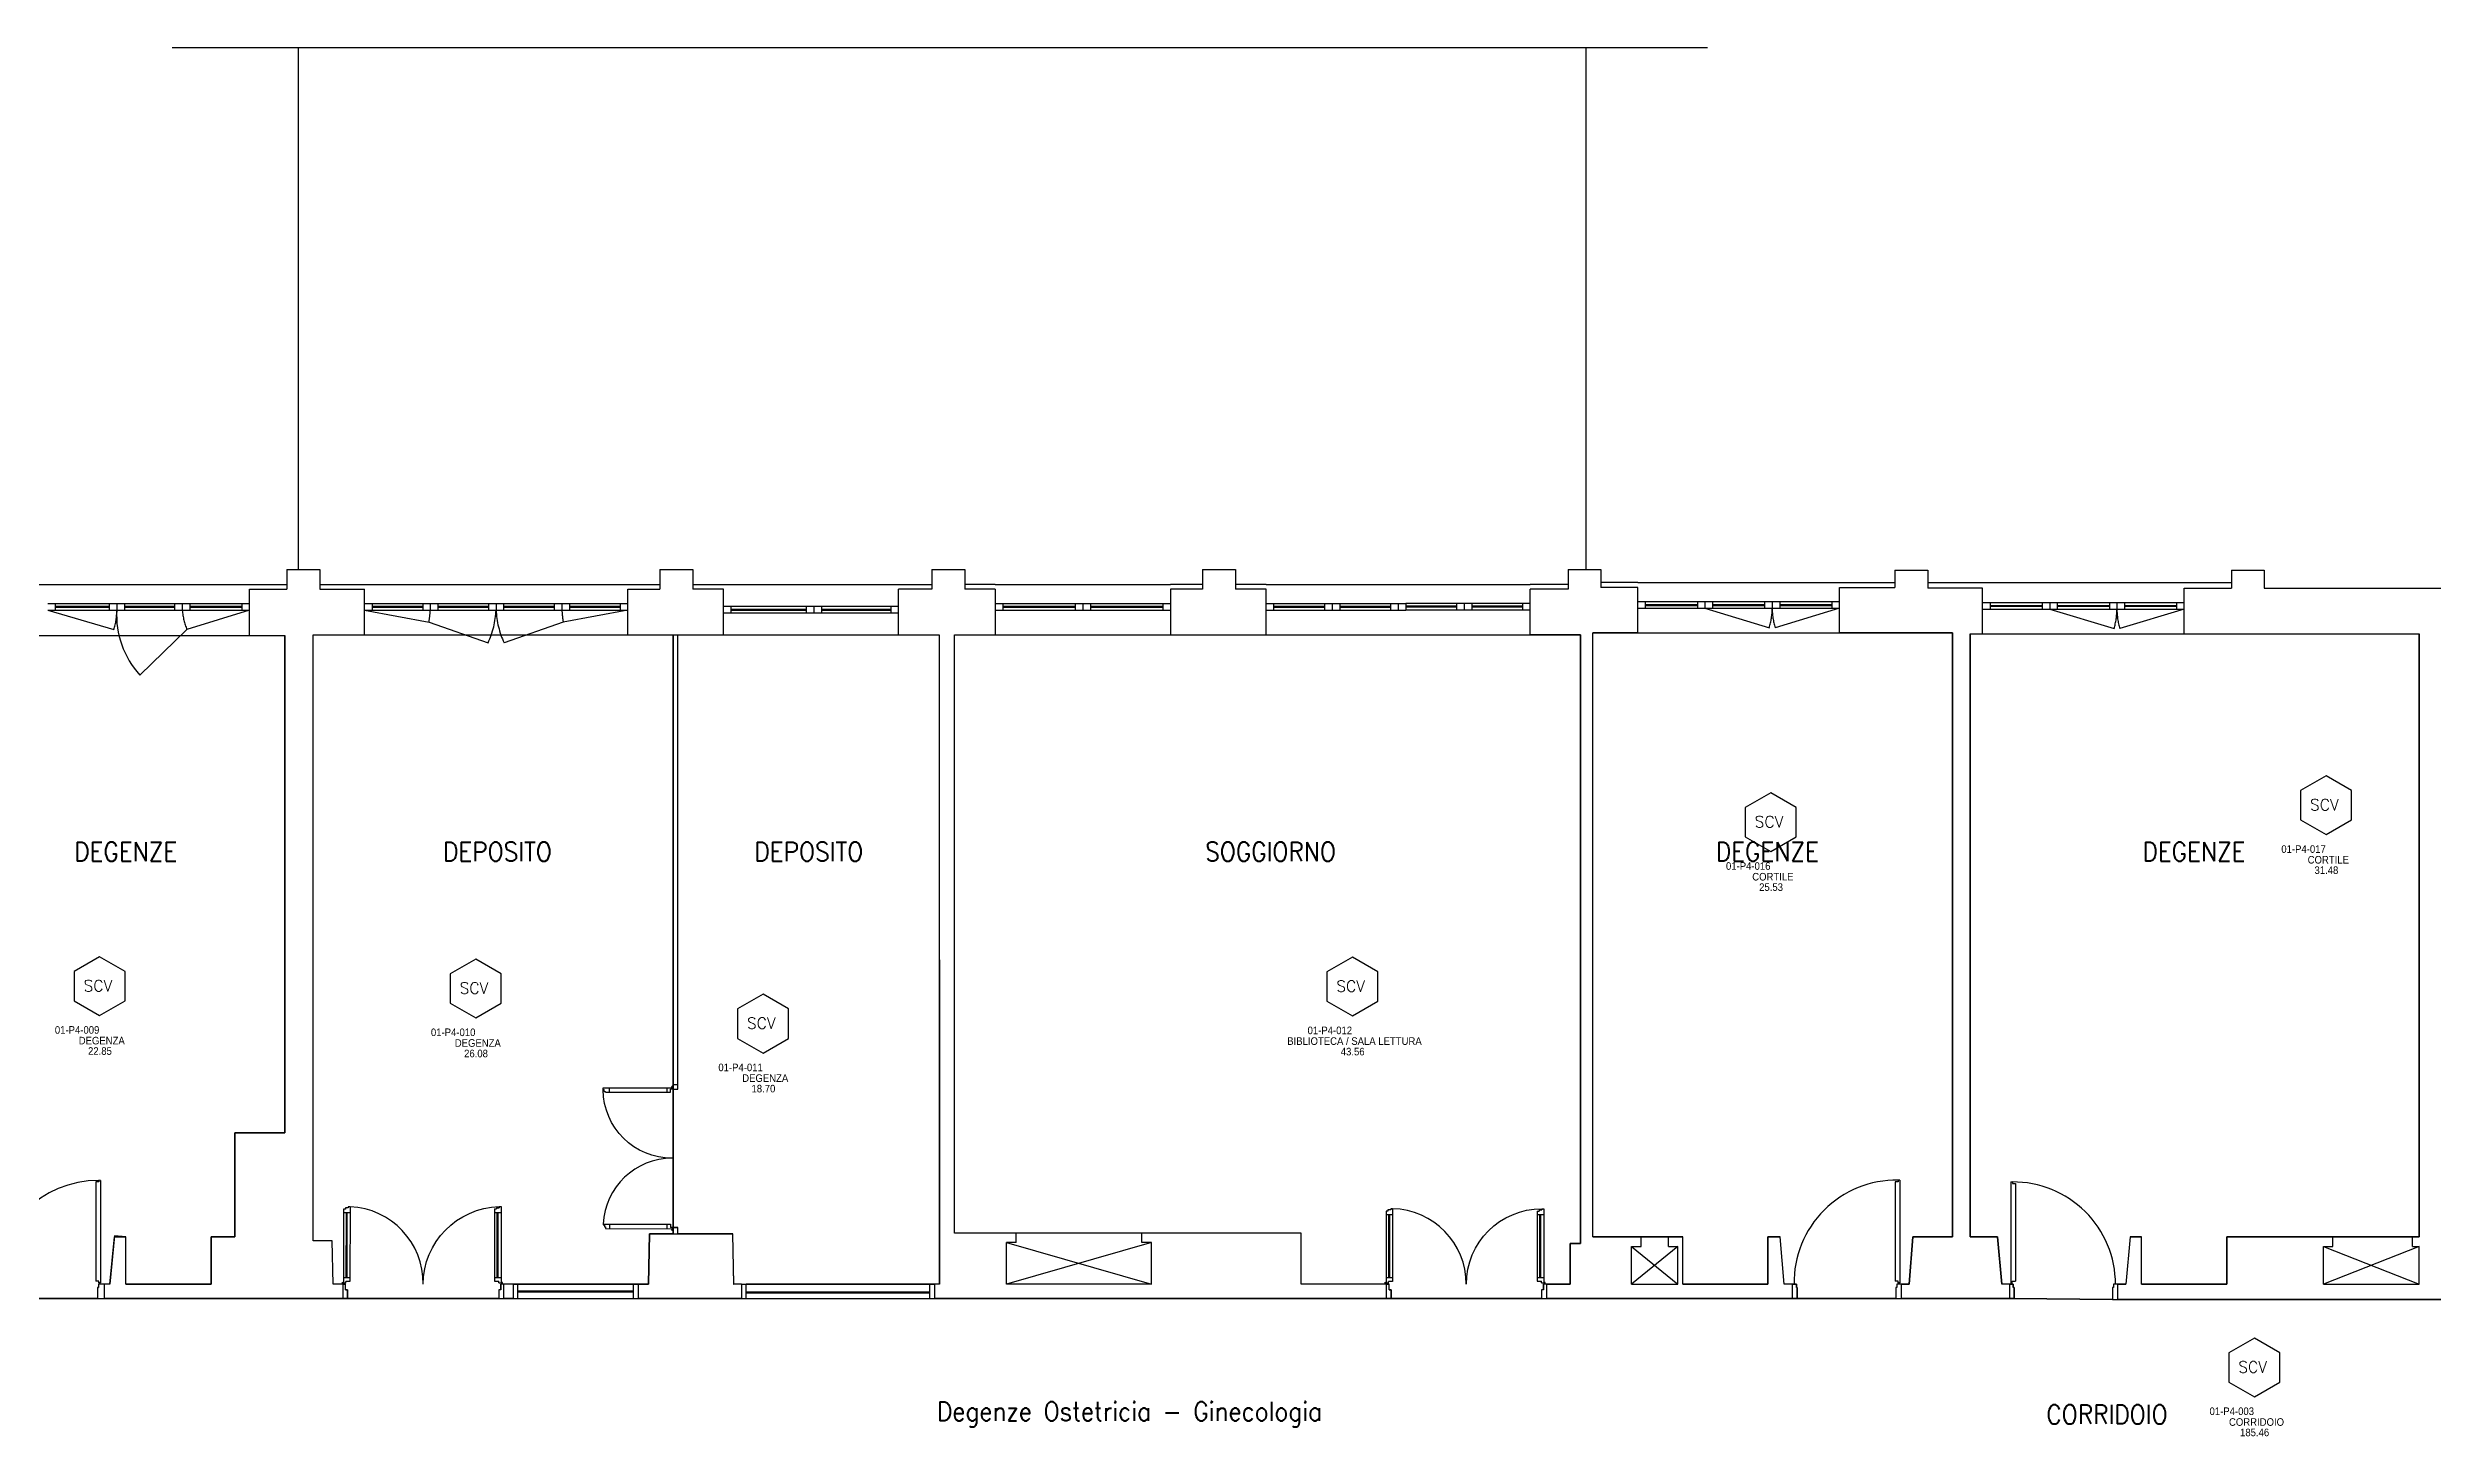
# Model space of a CAD drawing. Header units: inches. Extents: x 16420 to 16611, y 92341 to 92416.
# Drawn here: x 16549.62 to 16574.8, y 92401.08 to 92415.74 of the extents above; entities that cross this region are included whole.
import ezdxf
from ezdxf.enums import TextEntityAlignment as Align

# ---------------------------------------------------------------- set-up
doc = ezdxf.new("R2010")
doc.units = ezdxf.units.IN
doc.header["$LTSCALE"] = 50
doc.header["$MEASUREMENT"] = 0
doc.linetypes.add('NASCOSTA2', pattern=[0.1875, 0.125, -0.0625])
for name, color, linetype in [('A-LOCALI', 7, 'Continuous'), ('AA-CodiceVano', 7, 'Continuous'), ('GMM_DEST.USO', 50, 'Continuous'), ('PIANTA', 7, 'Continuous'), ('RM', 191, 'Continuous')]:
    doc.layers.add(name, color=color, linetype=linetype)
doc.styles.add('ARIAL', font='arial.ttf')
doc.styles.add('ARTECO', font='romans.shx', dxfattribs={"width": 0.9})
doc.styles.get("Standard").update_dxf_attribs({"font": 'txt.shx'})

# ---------------------------------------------------------------- blocks, each defined once
blk = doc.blocks.new('MFM_COD_VANO')
at = {"layer": 'A-LOCALI'}
for p, q in [((0, 0.621), (-0.269, 0.466)), ((0.269, 0.466), (0, 0.621)), ((-0.269, 0.466), (-0.269, 0.155)), ((0.269, 0.155), (0.269, 0.466)), ((-0.269, 0.155), (0, 0)), ((0, 0), (0.269, 0.155))]:
    blk.add_line(p, q, dxfattribs=at)
blk.add_text('SCV', height=0.12, dxfattribs=at).set_placement((-0.17, 0.255))
at = {"layer": 'A-LOCALI', "style": 'ARIAL', "width": 0.9, "flags": 8}
for tag, p in [('MFM_COD_UT', (-0.026, -0.078)), ('MFM_DESTINAZIONE_USO', (0.023, -0.306)), ('MFM_SUPERFICIE', (0.004, -0.416))]:
    blk.add_attdef(tag, text='', height=0.08, dxfattribs=at).set_placement(p, align=Align.CENTER)
at = {"layer": 'A-LOCALI', "flags": 9}
for tag in ['MFM_NAME', 'MFM_COD_COMPLESSO', 'MFM_COD_EDIFICIO', 'MFM_COD_PIANO', 'MFM_COD_MACROAREA', 'MFM_ZONA', 'MFM_REPARTO']:
    blk.add_attdef(tag, (-0.084, 0.188), '', height=0.005, dxfattribs=at)
blk.add_attdef('MFM_ALTEZZA', text='', height=0.005, dxfattribs=at).set_placement((-0.057, 0.188), align=Align.CENTER)
at = {"layer": 'A-LOCALI', "style": 'ARIAL', "width": 0.9}
for tag, p, height, flags in [('MFM_COD_LOCALE', (-0.472, -0.192), 0.08, 8), ('MFM_COD_SCHEDA', (-0.275, -0.483), 0.04, 9)]:
    blk.add_attdef(tag, p, '', height=height, dxfattribs=dict(at, flags=flags))

msp = doc.modelspace()

# ---------------------------------------------------------------- linework, layer by layer
at = {"layer": 'PIANTA', "color": 0, "linetype": 'NASCOSTA2', "ltscale": 4}
msp.add_line((16567.151, 92415.742), (16550.938, 92415.742), dxfattribs=at)
at = {"layer": 'PIANTA', "color": 0}
for p, q in [((16552.271, 92410.233), (16552.271, 92415.742)), ((16565.871, 92410.233), (16565.871, 92415.742)), ((16552.151, 92410.233), (16552.497, 92410.233)), ((16552.151, 92410.233), (16552.151, 92410.023)), ((16552.497, 92410.233), (16552.497, 92410.023)), ((16556.089, 92410.233), (16556.436, 92410.233)), ((16556.089, 92410.233), (16556.089, 92410.023)), ((16556.436, 92410.233), (16556.436, 92410.023)), ((16558.961, 92410.233), (16559.307, 92410.233)), ((16558.961, 92410.233), (16558.961, 92410.023)), ((16559.307, 92410.233), (16559.307, 92410.023)), ((16561.82, 92410.233), (16562.166, 92410.233)), ((16561.82, 92410.233), (16561.82, 92410.023)), ((16562.166, 92410.233), (16562.166, 92410.023)), ((16565.679, 92410.233), (16566.025, 92410.233)), ((16565.679, 92410.233), (16565.679, 92410.023)), ((16566.025, 92410.233), (16566.025, 92410.043)), ((16569.13, 92410.223), (16569.477, 92410.223)), ((16569.13, 92410.223), (16569.13, 92410.043)), ((16569.477, 92410.223), (16569.477, 92410.033)), ((16572.683, 92410.223), (16573.03, 92410.223)), ((16572.683, 92410.223), (16572.683, 92410.033)), ((16573.03, 92410.223), (16573.03, 92410.033)), ((16549.094, 92410.073), (16552.151, 92410.073)), ((16551.754, 92409.773), (16551.754, 92410.023)), ((16551.754, 92410.023), (16552.151, 92410.023)), ((16552.497, 92410.073), (16556.089, 92410.073)), ((16552.497, 92410.023), (16552.969, 92410.023)), ((16552.969, 92409.543), (16552.969, 92410.023)), ((16555.749, 92409.543), (16555.749, 92410.023)), ((16555.749, 92410.023), (16556.089, 92410.023)), ((16556.436, 92410.073), (16558.961, 92410.073)), ((16556.759, 92410.023), (16556.436, 92410.023)), ((16556.759, 92409.543), (16556.759, 92410.023)), ((16558.609, 92409.543), (16558.609, 92410.023)), ((16558.961, 92410.023), (16558.609, 92410.023)), ((16559.629, 92410.073), (16559.307, 92410.073)), ((16559.629, 92410.023), (16559.307, 92410.023)), ((16559.629, 92410.073), (16561.479, 92410.073)), ((16559.629, 92410.023), (16559.629, 92409.543)), ((16561.82, 92410.073), (16561.479, 92410.073)), ((16561.479, 92410.023), (16561.479, 92409.543)), ((16561.82, 92410.023), (16561.479, 92410.023)), ((16562.489, 92410.073), (16562.166, 92410.073)), ((16562.489, 92410.023), (16562.166, 92410.023)), ((16562.489, 92410.073), (16565.279, 92410.073)), ((16562.489, 92409.543), (16562.489, 92410.023)), ((16565.679, 92410.073), (16565.279, 92410.073)), ((16565.279, 92409.543), (16565.279, 92410.023)), ((16565.679, 92410.023), (16565.279, 92410.023)), ((16566.414, 92410.093), (16566.025, 92410.093)), ((16566.414, 92410.043), (16566.025, 92410.043)), ((16566.414, 92410.093), (16569.13, 92410.093)), ((16566.414, 92409.564), (16566.414, 92410.043)), ((16568.544, 92409.564), (16568.544, 92410.043)), ((16568.544, 92410.043), (16569.13, 92410.043)), ((16569.477, 92410.093), (16572.683, 92410.093)), ((16570.054, 92410.033), (16569.477, 92410.033)), ((16570.054, 92409.553), (16570.054, 92410.033)), ((16572.184, 92409.553), (16572.184, 92410.033)), ((16572.184, 92410.033), (16572.683, 92410.033)), ((16573.03, 92410.033), (16576.7, 92410.033)), ((16549.624, 92409.873), (16551.754, 92409.873)), ((16549.624, 92409.803), (16551.754, 92409.803)), ((16549.704, 92409.873), (16549.704, 92409.803)), ((16549.704, 92409.843), (16550.274, 92409.843)), ((16549.704, 92409.833), (16550.274, 92409.833)), ((16550.274, 92409.873), (16550.274, 92409.803)), ((16550.354, 92409.873), (16550.354, 92409.803)), ((16550.434, 92409.873), (16550.434, 92409.803)), ((16550.434, 92409.843), (16550.964, 92409.844)), ((16550.434, 92409.833), (16550.964, 92409.834)), ((16550.964, 92409.873), (16550.964, 92409.803)), ((16551.044, 92409.873), (16551.044, 92409.803)), ((16551.124, 92409.873), (16551.124, 92409.803)), ((16551.124, 92409.844), (16551.674, 92409.843)), ((16551.124, 92409.834), (16551.674, 92409.833)), ((16551.674, 92409.873), (16551.674, 92409.803)), ((16551.754, 92409.533), (16551.754, 92409.773)), ((16552.969, 92409.873), (16554.359, 92409.873)), ((16552.969, 92409.803), (16554.359, 92409.803)), ((16553.049, 92409.873), (16553.049, 92409.803)), ((16553.049, 92409.843), (16553.584, 92409.843)), ((16553.049, 92409.833), (16553.584, 92409.833)), ((16553.584, 92409.873), (16553.584, 92409.803)), ((16553.664, 92409.873), (16553.664, 92409.803)), ((16553.744, 92409.873), (16553.744, 92409.803)), ((16553.744, 92409.843), (16554.279, 92409.844)), ((16553.744, 92409.833), (16554.279, 92409.834)), ((16554.279, 92409.873), (16554.279, 92409.803)), ((16554.359, 92409.873), (16554.359, 92409.803)), ((16554.359, 92409.873), (16555.749, 92409.873)), ((16554.359, 92409.803), (16555.749, 92409.803)), ((16554.439, 92409.873), (16554.439, 92409.803)), ((16554.439, 92409.844), (16554.974, 92409.843)), ((16554.439, 92409.834), (16554.974, 92409.833)), ((16554.974, 92409.873), (16554.974, 92409.803)), ((16555.054, 92409.873), (16555.054, 92409.803)), ((16555.134, 92409.873), (16555.134, 92409.803)), ((16555.134, 92409.844), (16555.669, 92409.843)), ((16555.134, 92409.834), (16555.669, 92409.833)), ((16555.669, 92409.873), (16555.669, 92409.803)), ((16556.759, 92409.843), (16558.609, 92409.843)), ((16556.759, 92409.773), (16558.609, 92409.773)), ((16556.839, 92409.843), (16556.839, 92409.773)), ((16556.839, 92409.813), (16557.634, 92409.813)), ((16556.839, 92409.803), (16557.634, 92409.803)), ((16557.634, 92409.843), (16557.634, 92409.773)), ((16557.714, 92409.843), (16557.714, 92409.773)), ((16557.794, 92409.843), (16557.794, 92409.773)), ((16557.794, 92409.813), (16558.529, 92409.813)), ((16557.794, 92409.803), (16558.529, 92409.803)), ((16558.529, 92409.843), (16558.529, 92409.773)), ((16559.629, 92409.873), (16561.479, 92409.873)), ((16559.629, 92409.803), (16561.479, 92409.803)), ((16559.709, 92409.873), (16559.709, 92409.803)), ((16559.709, 92409.843), (16560.474, 92409.843)), ((16559.709, 92409.833), (16560.474, 92409.833)), ((16560.474, 92409.873), (16560.474, 92409.803)), ((16560.554, 92409.873), (16560.554, 92409.803)), ((16560.634, 92409.873), (16560.634, 92409.803)), ((16560.634, 92409.843), (16561.399, 92409.843)), ((16560.634, 92409.833), (16561.399, 92409.833)), ((16561.399, 92409.873), (16561.399, 92409.803)), ((16562.489, 92409.873), (16563.884, 92409.873)), ((16562.489, 92409.803), (16563.884, 92409.803)), ((16562.569, 92409.873), (16562.569, 92409.803)), ((16562.569, 92409.843), (16563.107, 92409.843)), ((16562.569, 92409.833), (16563.107, 92409.833)), ((16563.107, 92409.873), (16563.107, 92409.803)), ((16563.187, 92409.873), (16563.187, 92409.803)), ((16563.267, 92409.873), (16563.267, 92409.803)), ((16563.267, 92409.843), (16563.804, 92409.843)), ((16563.267, 92409.833), (16563.804, 92409.833)), ((16563.804, 92409.873), (16563.804, 92409.803)), ((16563.884, 92409.873), (16563.884, 92409.803)), ((16563.884, 92409.873), (16563.964, 92409.873)), ((16563.884, 92409.803), (16563.964, 92409.803)), ((16563.964, 92409.873), (16563.964, 92409.803)), ((16565.279, 92409.873), (16563.964, 92409.873)), ((16563.964, 92409.873), (16563.964, 92409.803)), ((16564.502, 92409.843), (16563.964, 92409.843)), ((16564.502, 92409.833), (16563.964, 92409.833)), ((16565.279, 92409.803), (16563.964, 92409.803)), ((16564.502, 92409.873), (16564.502, 92409.803)), ((16564.582, 92409.873), (16564.582, 92409.803)), ((16564.662, 92409.873), (16564.662, 92409.803)), ((16565.199, 92409.843), (16564.662, 92409.843)), ((16565.199, 92409.833), (16564.662, 92409.833)), ((16565.199, 92409.873), (16565.199, 92409.803)), ((16566.414, 92409.893), (16568.544, 92409.893)), ((16566.414, 92409.823), (16568.544, 92409.823)), ((16566.494, 92409.893), (16566.494, 92409.823)), ((16566.494, 92409.863), (16567.044, 92409.863)), ((16566.494, 92409.853), (16567.044, 92409.853)), ((16567.044, 92409.893), (16567.044, 92409.823)), ((16567.124, 92409.893), (16567.124, 92409.823)), ((16567.204, 92409.893), (16567.204, 92409.823)), ((16567.204, 92409.863), (16567.754, 92409.863)), ((16567.204, 92409.853), (16567.754, 92409.853)), ((16567.754, 92409.893), (16567.754, 92409.823)), ((16567.834, 92409.893), (16567.834, 92409.823)), ((16567.914, 92409.893), (16567.914, 92409.823)), ((16567.914, 92409.863), (16568.464, 92409.863)), ((16567.914, 92409.853), (16568.464, 92409.853)), ((16568.464, 92409.893), (16568.464, 92409.823)), ((16570.054, 92409.883), (16572.184, 92409.883)), ((16570.054, 92409.813), (16572.184, 92409.813)), ((16570.134, 92409.883), (16570.134, 92409.813)), ((16570.134, 92409.853), (16570.684, 92409.853)), ((16570.134, 92409.843), (16570.684, 92409.843)), ((16570.684, 92409.883), (16570.684, 92409.813)), ((16570.764, 92409.883), (16570.764, 92409.813)), ((16570.844, 92409.883), (16570.844, 92409.813)), ((16570.844, 92409.853), (16571.394, 92409.853)), ((16570.844, 92409.843), (16571.394, 92409.843)), ((16571.394, 92409.883), (16571.394, 92409.813)), ((16571.474, 92409.883), (16571.474, 92409.813)), ((16571.554, 92409.883), (16571.554, 92409.813)), ((16571.554, 92409.853), (16572.104, 92409.853)), ((16571.554, 92409.843), (16572.104, 92409.843)), ((16572.104, 92409.883), (16572.104, 92409.813)), ((16549.624, 92409.533), (16551.754, 92409.533)), ((16551.754, 92409.533), (16552.129, 92409.533)), ((16552.129, 92404.283), (16552.129, 92409.533)), ((16552.429, 92409.543), (16552.969, 92409.543)), ((16552.429, 92403.143), (16552.429, 92409.543)), ((16552.969, 92409.543), (16555.749, 92409.543)), ((16555.749, 92409.543), (16556.759, 92409.543)), ((16556.229, 92404.744), (16556.229, 92409.543)), ((16556.279, 92404.744), (16556.279, 92409.543)), ((16556.759, 92409.543), (16558.609, 92409.543)), ((16558.609, 92409.543), (16559.039, 92409.543)), ((16559.039, 92409.543), (16559.039, 92402.683)), ((16559.199, 92409.543), (16559.629, 92409.543)), ((16559.199, 92403.223), (16559.199, 92409.543)), ((16559.629, 92409.543), (16561.479, 92409.543)), ((16561.479, 92409.543), (16562.489, 92409.543)), ((16562.489, 92409.543), (16565.279, 92409.543)), ((16565.809, 92409.543), (16565.279, 92409.543)), ((16565.809, 92403.113), (16565.809, 92409.543)), ((16566.414, 92409.564), (16565.939, 92409.564)), ((16565.939, 92403.183), (16565.939, 92409.564)), ((16566.414, 92409.564), (16568.544, 92409.564)), ((16569.739, 92409.564), (16568.544, 92409.564)), ((16569.739, 92403.183), (16569.739, 92409.564)), ((16569.924, 92409.553), (16570.054, 92409.553)), ((16569.924, 92409.553), (16569.924, 92403.183)), ((16570.054, 92409.553), (16572.184, 92409.553)), ((16572.184, 92409.553), (16574.664, 92409.553)), ((16574.664, 92403.183), (16574.664, 92409.553)), ((16555.489, 92404.758), (16556.218, 92404.758)), ((16555.489, 92404.739), (16555.489, 92404.758)), ((16555.489, 92404.739), (16555.501, 92404.739)), ((16555.501, 92404.719), (16555.501, 92404.739)), ((16555.501, 92404.719), (16555.514, 92404.719)), ((16555.514, 92404.71), (16555.514, 92404.719)), ((16555.514, 92404.71), (16556.201, 92404.71)), ((16555.554, 92404.758), (16555.554, 92404.71)), ((16556.163, 92404.758), (16556.163, 92404.71)), ((16556.218, 92404.744), (16556.201, 92404.744)), ((16556.201, 92404.71), (16556.201, 92404.744)), ((16556.218, 92404.744), (16556.218, 92404.758)), ((16556.229, 92404.794), (16556.279, 92404.794)), ((16556.229, 92404.744), (16556.279, 92404.744)), ((16551.599, 92403.183), (16551.599, 92404.283)), ((16551.599, 92404.283), (16552.129, 92404.283)), ((16550.131, 92403.764), (16550.131, 92402.716)), ((16550.164, 92403.764), (16550.131, 92403.764)), ((16550.164, 92403.781), (16550.164, 92403.764)), ((16550.181, 92403.78), (16550.164, 92403.781)), ((16550.181, 92403.78), (16550.181, 92402.699)), ((16569.132, 92403.766), (16569.132, 92402.715)), ((16569.164, 92403.766), (16569.132, 92403.766)), ((16569.164, 92403.783), (16569.164, 92403.766)), ((16569.181, 92403.783), (16569.164, 92403.783)), ((16569.181, 92403.783), (16569.181, 92402.699)), ((16570.353, 92403.763), (16570.353, 92402.699)), ((16570.353, 92403.763), (16570.37, 92403.763)), ((16570.37, 92403.763), (16570.37, 92403.747)), ((16570.37, 92403.747), (16570.402, 92403.747)), ((16570.402, 92403.747), (16570.402, 92402.715)), ((16552.749, 92403.476), (16552.748, 92402.695)), ((16552.768, 92403.476), (16552.749, 92403.476)), ((16552.817, 92403.436), (16552.749, 92403.436)), ((16552.798, 92403.489), (16552.768, 92403.489)), ((16552.768, 92403.489), (16552.768, 92403.476)), ((16552.777, 92402.752), (16552.778, 92403.436)), ((16552.787, 92402.752), (16552.788, 92403.436)), ((16552.817, 92403.502), (16552.798, 92403.502)), ((16552.798, 92403.502), (16552.798, 92403.489)), ((16552.817, 92403.502), (16552.816, 92402.712)), ((16554.343, 92403.478), (16554.343, 92402.714)), ((16554.343, 92403.478), (16554.362, 92403.478)), ((16554.411, 92403.437), (16554.343, 92403.437)), ((16554.362, 92403.49), (16554.362, 92403.478)), ((16554.362, 92403.49), (16554.391, 92403.49)), ((16554.372, 92402.752), (16554.372, 92403.437)), ((16554.382, 92402.752), (16554.382, 92403.437)), ((16554.391, 92403.503), (16554.411, 92403.503)), ((16554.391, 92403.503), (16554.391, 92403.49)), ((16554.411, 92403.503), (16554.411, 92402.697)), ((16563.758, 92403.456), (16563.758, 92402.695)), ((16563.777, 92403.456), (16563.758, 92403.456)), ((16563.826, 92403.416), (16563.758, 92403.416)), ((16563.806, 92403.468), (16563.777, 92403.468)), ((16563.777, 92403.468), (16563.777, 92403.456)), ((16563.787, 92402.752), (16563.787, 92403.416)), ((16563.797, 92402.752), (16563.797, 92403.416)), ((16563.826, 92403.481), (16563.806, 92403.481)), ((16563.806, 92403.481), (16563.806, 92403.468)), ((16563.826, 92403.481), (16563.826, 92402.712)), ((16565.353, 92403.456), (16565.353, 92402.714)), ((16565.353, 92403.456), (16565.372, 92403.456)), ((16565.421, 92403.416), (16565.353, 92403.416)), ((16565.372, 92403.469), (16565.372, 92403.456)), ((16565.372, 92403.469), (16565.401, 92403.469)), ((16565.382, 92402.752), (16565.382, 92403.416)), ((16565.392, 92402.752), (16565.392, 92403.416)), ((16565.401, 92403.481), (16565.421, 92403.481)), ((16565.401, 92403.481), (16565.401, 92403.469)), ((16565.421, 92403.481), (16565.421, 92402.697)), ((16550.279, 92402.683), (16550.33, 92403.183)), ((16550.33, 92403.183), (16550.449, 92403.183)), ((16550.449, 92402.683), (16550.449, 92403.183)), ((16551.349, 92402.683), (16551.349, 92403.183)), ((16551.349, 92403.183), (16551.599, 92403.183)), ((16552.629, 92403.143), (16552.429, 92403.143)), ((16552.639, 92402.683), (16552.629, 92403.143)), ((16555.49, 92403.319), (16556.201, 92403.318)), ((16555.49, 92403.319), (16555.49, 92403.309)), ((16555.49, 92403.309), (16555.502, 92403.309)), ((16555.502, 92403.309), (16555.502, 92403.29)), ((16555.502, 92403.29), (16555.515, 92403.29)), ((16555.515, 92403.29), (16555.515, 92403.27)), ((16555.515, 92403.27), (16556.218, 92403.269)), ((16555.555, 92403.319), (16555.555, 92403.27)), ((16555.969, 92402.683), (16555.979, 92403.214)), ((16555.979, 92403.214), (16556.859, 92403.214)), ((16556.161, 92403.318), (16556.161, 92403.269)), ((16556.201, 92403.318), (16556.201, 92403.284)), ((16556.218, 92403.284), (16556.201, 92403.284)), ((16556.218, 92403.284), (16556.218, 92403.269)), ((16556.229, 92403.214), (16556.229, 92403.284)), ((16556.229, 92403.284), (16556.279, 92403.284)), ((16556.279, 92403.214), (16556.279, 92403.284)), ((16556.869, 92402.683), (16556.859, 92403.214)), ((16559.849, 92403.223), (16559.199, 92403.223)), ((16559.849, 92403.123), (16559.849, 92403.223)), ((16561.179, 92403.223), (16559.849, 92403.223)), ((16562.859, 92403.223), (16561.179, 92403.223)), ((16561.179, 92403.123), (16561.179, 92403.223)), ((16562.859, 92402.683), (16562.859, 92403.223)), ((16565.939, 92403.183), (16566.449, 92403.183)), ((16566.449, 92403.083), (16566.449, 92403.183)), ((16566.449, 92403.183), (16566.739, 92403.183)), ((16566.739, 92403.083), (16566.739, 92403.183)), ((16566.739, 92403.183), (16566.889, 92403.183)), ((16566.889, 92402.683), (16566.889, 92403.183)), ((16567.789, 92402.683), (16567.789, 92403.183)), ((16567.789, 92403.183), (16567.919, 92403.183)), ((16567.959, 92402.683), (16567.919, 92403.183)), ((16569.279, 92402.683), (16569.319, 92403.183)), ((16569.319, 92403.183), (16569.739, 92403.183)), ((16569.924, 92403.183), (16570.214, 92403.183)), ((16570.214, 92403.183), (16570.259, 92402.683)), ((16571.614, 92403.183), (16571.569, 92402.683)), ((16571.614, 92403.183), (16571.734, 92403.183)), ((16571.734, 92402.683), (16571.734, 92403.183)), ((16572.634, 92402.683), (16572.634, 92403.183)), ((16572.634, 92403.183), (16573.754, 92403.183)), ((16573.754, 92403.083), (16573.754, 92403.183)), ((16573.754, 92403.183), (16574.594, 92403.183)), ((16574.594, 92403.083), (16574.594, 92403.183)), ((16574.594, 92403.183), (16574.664, 92403.183)), ((16559.849, 92403.123), (16559.749, 92403.123)), ((16559.749, 92402.683), (16559.749, 92403.123)), ((16559.749, 92403.123), (16561.279, 92402.683)), ((16561.279, 92403.123), (16559.749, 92402.683)), ((16561.279, 92403.123), (16561.179, 92403.123)), ((16561.279, 92402.683), (16561.279, 92403.123)), ((16565.699, 92402.683), (16565.699, 92403.113)), ((16565.699, 92403.113), (16565.809, 92403.113)), ((16566.349, 92403.083), (16566.449, 92403.083)), ((16566.349, 92402.683), (16566.349, 92403.083)), ((16566.839, 92403.083), (16566.349, 92402.683)), ((16566.349, 92403.083), (16566.839, 92402.683)), ((16566.739, 92403.083), (16566.839, 92403.083)), ((16566.839, 92402.683), (16566.839, 92403.083)), ((16573.654, 92403.083), (16573.754, 92403.083)), ((16573.654, 92402.683), (16573.654, 92403.083)), ((16574.664, 92403.083), (16573.654, 92402.683)), ((16573.654, 92403.083), (16574.664, 92402.683)), ((16574.594, 92403.083), (16574.664, 92403.083)), ((16574.664, 92402.683), (16574.664, 92403.083)), ((16550.164, 92402.716), (16550.131, 92402.716)), ((16550.149, 92402.65), (16550.159, 92402.65)), ((16550.149, 92402.65), (16550.149, 92402.533)), ((16550.159, 92402.683), (16550.159, 92402.65)), ((16550.219, 92402.683), (16550.159, 92402.683)), ((16550.164, 92402.699), (16550.164, 92402.716)), ((16550.181, 92402.699), (16550.164, 92402.699)), ((16550.219, 92402.683), (16550.219, 92402.533)), ((16550.279, 92402.683), (16550.219, 92402.683)), ((16550.449, 92402.683), (16551.349, 92402.683)), ((16552.739, 92402.683), (16552.639, 92402.683)), ((16552.739, 92402.683), (16552.739, 92402.533)), ((16552.739, 92402.683), (16552.769, 92402.683)), ((16552.816, 92402.752), (16552.748, 92402.752)), ((16552.772, 92402.695), (16552.748, 92402.695)), ((16552.769, 92402.623), (16552.769, 92402.683)), ((16552.816, 92402.712), (16552.772, 92402.712)), ((16552.772, 92402.695), (16552.772, 92402.712)), ((16554.411, 92402.752), (16554.343, 92402.752)), ((16554.343, 92402.714), (16554.387, 92402.714)), ((16554.387, 92402.697), (16554.387, 92402.714)), ((16554.387, 92402.697), (16554.411, 92402.697)), ((16554.409, 92402.623), (16554.409, 92402.683)), ((16554.439, 92402.683), (16554.409, 92402.683)), ((16554.539, 92402.683), (16554.439, 92402.683)), ((16554.439, 92402.683), (16554.439, 92402.533)), ((16554.539, 92402.683), (16555.859, 92402.683)), ((16554.539, 92402.683), (16554.539, 92402.533)), ((16554.589, 92402.533), (16554.589, 92402.683)), ((16555.809, 92402.533), (16555.809, 92402.683)), ((16555.809, 92402.533), (16555.809, 92402.683)), ((16555.859, 92402.683), (16555.969, 92402.683)), ((16555.859, 92402.683), (16555.859, 92402.533)), ((16556.949, 92402.683), (16556.869, 92402.683)), ((16556.949, 92402.683), (16558.989, 92402.683)), ((16556.949, 92402.683), (16556.949, 92402.533)), ((16556.999, 92402.533), (16556.999, 92402.683)), ((16558.939, 92402.533), (16558.939, 92402.683)), ((16558.939, 92402.533), (16558.939, 92402.683)), ((16559.039, 92402.683), (16558.989, 92402.683)), ((16558.989, 92402.683), (16558.989, 92402.533)), ((16561.279, 92402.683), (16559.749, 92402.683)), ((16563.759, 92402.683), (16562.859, 92402.683)), ((16563.826, 92402.752), (16563.758, 92402.752)), ((16563.782, 92402.695), (16563.758, 92402.695)), ((16563.759, 92402.683), (16563.759, 92402.533)), ((16563.759, 92402.683), (16563.789, 92402.683)), ((16563.826, 92402.712), (16563.782, 92402.712)), ((16563.782, 92402.695), (16563.782, 92402.712)), ((16563.789, 92402.623), (16563.789, 92402.683)), ((16565.421, 92402.752), (16565.353, 92402.752)), ((16565.353, 92402.714), (16565.397, 92402.714)), ((16565.397, 92402.697), (16565.397, 92402.714)), ((16565.397, 92402.697), (16565.421, 92402.697)), ((16565.419, 92402.623), (16565.419, 92402.683)), ((16565.449, 92402.683), (16565.419, 92402.683)), ((16565.449, 92402.683), (16565.699, 92402.683)), ((16565.449, 92402.683), (16565.449, 92402.533)), ((16566.349, 92402.683), (16566.839, 92402.683)), ((16566.889, 92402.683), (16567.789, 92402.683)), ((16568.044, 92402.683), (16567.959, 92402.683)), ((16568.044, 92402.683), (16568.044, 92402.533)), ((16568.044, 92402.683), (16568.089, 92402.683)), ((16568.089, 92402.683), (16568.089, 92402.65)), ((16568.099, 92402.65), (16568.089, 92402.65)), ((16568.099, 92402.65), (16568.099, 92402.533)), ((16569.164, 92402.715), (16569.132, 92402.715)), ((16569.139, 92402.65), (16569.139, 92402.533)), ((16569.149, 92402.65), (16569.139, 92402.65)), ((16569.149, 92402.683), (16569.149, 92402.65)), ((16569.194, 92402.683), (16569.149, 92402.683)), ((16569.164, 92402.699), (16569.164, 92402.715)), ((16569.181, 92402.699), (16569.164, 92402.699)), ((16569.194, 92402.683), (16569.194, 92402.533)), ((16569.194, 92402.683), (16569.279, 92402.683)), ((16570.339, 92402.683), (16570.259, 92402.683)), ((16570.339, 92402.683), (16570.339, 92402.533)), ((16570.339, 92402.683), (16570.379, 92402.683)), ((16570.353, 92402.699), (16570.369, 92402.699)), ((16570.369, 92402.715), (16570.402, 92402.715)), ((16570.369, 92402.699), (16570.369, 92402.715)), ((16570.379, 92402.683), (16570.379, 92402.65)), ((16570.389, 92402.65), (16570.379, 92402.65)), ((16570.389, 92402.65), (16570.389, 92402.533)), ((16571.429, 92402.65), (16571.429, 92402.523)), ((16571.439, 92402.65), (16571.429, 92402.65)), ((16571.439, 92402.683), (16571.439, 92402.65)), ((16571.479, 92402.683), (16571.439, 92402.683)), ((16571.479, 92402.683), (16571.479, 92402.523)), ((16571.479, 92402.683), (16571.569, 92402.683)), ((16571.734, 92402.683), (16572.634, 92402.683)), ((16573.654, 92402.683), (16574.664, 92402.683)), ((16550.149, 92402.533), (16550.219, 92402.533)), ((16552.739, 92402.533), (16550.219, 92402.533)), ((16552.789, 92402.533), (16552.739, 92402.533)), ((16552.769, 92402.623), (16552.789, 92402.623)), ((16552.789, 92402.623), (16552.789, 92402.533)), ((16554.409, 92402.623), (16554.389, 92402.623)), ((16554.389, 92402.623), (16554.389, 92402.533)), ((16554.389, 92402.533), (16554.439, 92402.533)), ((16554.539, 92402.533), (16554.439, 92402.533)), ((16554.539, 92402.533), (16555.859, 92402.533)), ((16554.589, 92402.613), (16555.809, 92402.613)), ((16554.589, 92402.603), (16555.809, 92402.603)), ((16556.949, 92402.533), (16555.859, 92402.533)), ((16556.949, 92402.533), (16558.989, 92402.533)), ((16556.999, 92402.603), (16558.939, 92402.603)), ((16556.999, 92402.593), (16558.939, 92402.593)), ((16563.759, 92402.533), (16558.989, 92402.533)), ((16563.809, 92402.533), (16563.759, 92402.533)), ((16563.789, 92402.623), (16563.809, 92402.623)), ((16563.809, 92402.623), (16563.809, 92402.533)), ((16565.419, 92402.623), (16565.399, 92402.623)), ((16565.399, 92402.623), (16565.399, 92402.533)), ((16565.399, 92402.533), (16565.449, 92402.533)), ((16568.044, 92402.533), (16565.449, 92402.533)), ((16568.099, 92402.533), (16568.044, 92402.533)), ((16569.139, 92402.533), (16569.194, 92402.533)), ((16570.339, 92402.533), (16569.194, 92402.533)), ((16570.389, 92402.533), (16570.339, 92402.533)), ((16571.429, 92402.523), (16571.479, 92402.523)), ((16577.714, 92402.523), (16571.479, 92402.523))]:
    msp.add_line(p, q, dxfattribs=at)
at = {"layer": 'PIANTA', "color": 0, "linetype": 'NASCOSTA2'}
for p, q in [((16549.624, 92409.803), (16550.324, 92409.597)), ((16551.754, 92409.803), (16551.095, 92409.597)), ((16552.969, 92409.803), (16553.653, 92409.676)), ((16555.749, 92409.803), (16555.066, 92409.676)), ((16567.124, 92409.823), (16567.804, 92409.617)), ((16568.544, 92409.823), (16567.865, 92409.617)), ((16570.764, 92409.813), (16571.444, 92409.607)), ((16572.184, 92409.813), (16571.505, 92409.607)), ((16551.095, 92409.597), (16550.598, 92409.117)), ((16553.653, 92409.676), (16554.274, 92409.456)), ((16555.066, 92409.676), (16554.444, 92409.456))]:
    msp.add_line(p, q, dxfattribs=at)
at = {"layer": 'PIANTA', "color": 0}
for centre in [(16550.172, 92402.691), (16569.172, 92402.691), (16570.361, 92402.691)]:
    msp.add_circle(centre, 0.00633, dxfattribs=at)
at = {"layer": 'PIANTA', "color": 0, "linetype": 'NASCOSTA2'}
for centre, radius, start, end in [((16549.644, 92409.803), 0.71, 343.109, 0), ((16551.286, 92409.748), 0.934, 176.5923, 222.4941), ((16551.752, 92409.865), 0.71, 185.3439, 202.2349), ((16552.749, 92409.843), 0.916, 349.5183, 357.5185), ((16553.444, 92409.843), 0.916, 335.0228, 357.5185), ((16555.274, 92409.843), 0.916, 182.4815, 204.9775), ((16555.969, 92409.843), 0.916, 182.4815, 190.4817), ((16567.124, 92409.823), 0.71, 343.109, 0), ((16568.544, 92409.823), 0.71, 180, 196.891), ((16570.764, 92409.813), 0.71, 343.109, 0), ((16572.184, 92409.813), 0.71, 180, 196.891), ((16550.165, 92402.672), 1.108, 90.0438, 179.4389), ((16569.147, 92402.7), 1.083, 89.1144, 180.8753), ((16570.379, 92402.683), 1.08, 359.9995, 90.532)]:
    msp.add_arc(centre, radius, start, end, dxfattribs=at)
at = {"layer": 'PIANTA', "color": 0, "linetype": 'NASCOSTA2', "extrusion": (0, 0, -1)}
for centre, major_axis, ratio, start_param, end_param in [((16556.218, 92404.747), (0.156, 0.717), 0.993189, 2.925421, 4.487231), ((16554.401, 92402.697), (0.67, 0.465), 0.983008, 3.739368, 5.299679), ((16565.405, 92402.68), (0.586, -0.548), 0.995959, 2.391093, 3.957718)]:
    msp.add_ellipse(centre, major_axis=major_axis, ratio=ratio, start_param=start_param, end_param=end_param, dxfattribs=at)
at = {"layer": 'PIANTA', "color": 0, "extrusion": (0, 0, -1)}
for centre, major_axis in [((16556.22, 92404.768), (0.00502, 0.00502)), ((16556.22, 92403.26), (0.00502, 0.00502)), ((16552.738, 92402.693), (0.00502, -0.00502)), ((16554.42, 92402.695), (0.00502, -0.00502)), ((16563.748, 92402.693), (0.00502, -0.00502)), ((16565.43, 92402.695), (0.00502, -0.00502))]:
    msp.add_ellipse(centre, major_axis=major_axis, ratio=1, start_param=5.497826, end_param=11.781011, dxfattribs=at)
at = {"layer": 'PIANTA', "color": 0, "linetype": 'NASCOSTA2'}
for centre, major_axis, ratio, start_param, end_param in [((16556.218, 92403.28), (0.156, -0.717), 0.993189, 2.925421, 4.446402), ((16552.788, 92402.696), (-0.112, 0.798), 0.99362, 4.557097, 6.106646), ((16563.803, 92402.68), (-0.586, -0.548), 0.995959, 2.391093, 3.934146)]:
    msp.add_ellipse(centre, major_axis=major_axis, ratio=ratio, start_param=start_param, end_param=end_param, dxfattribs=at)
at = {"layer": 'RM'}
for points in [[(16552.129, 92409.533), (16552.129, 92404.283), (16551.599, 92404.283), (16551.599, 92403.183), (16551.349, 92403.183), (16551.349, 92402.683), (16550.449, 92402.683), (16550.449, 92403.183), (16550.331, 92403.195), (16550.279, 92402.683), (16550.159, 92402.683), (16550.159, 92402.65), (16550.149, 92402.65), (16550.149, 92402.533), (16549.109, 92402.533), (16549.109, 92402.65), (16549.099, 92402.65), (16549.099, 92402.683), (16548.989, 92402.683), (16548.939, 92403.183), (16548.639, 92403.183), (16548.639, 92409.533)], [(16556.229, 92409.543), (16556.229, 92404.744), (16556.229, 92403.284), (16556.229, 92403.214), (16555.979, 92403.214), (16555.969, 92402.683), (16554.409, 92402.683), (16554.409, 92402.623), (16554.389, 92402.623), (16554.389, 92402.533), (16552.789, 92402.533), (16552.789, 92402.623), (16552.769, 92402.623), (16552.769, 92402.683), (16552.639, 92402.683), (16552.629, 92403.143), (16552.429, 92403.143), (16552.429, 92409.543), (16552.969, 92409.543), (16555.749, 92409.543)], [(16559.039, 92409.543), (16559.041, 92402.683), (16556.999, 92402.683), (16556.869, 92402.681), (16556.859, 92403.214), (16556.279, 92403.214), (16556.279, 92403.284), (16556.229, 92403.284), (16556.229, 92404.744), (16556.279, 92404.744), (16556.279, 92409.543)], [(16565.809, 92409.543), (16565.809, 92403.113), (16565.699, 92403.113), (16565.699, 92402.683), (16565.419, 92402.683), (16565.419, 92402.623), (16565.399, 92402.623), (16565.399, 92402.533), (16563.809, 92402.533), (16563.809, 92402.623), (16563.789, 92402.623), (16563.789, 92402.683), (16562.859, 92402.683), (16562.859, 92403.223), (16559.199, 92403.223), (16559.199, 92409.543)], [(16565.939, 92409.564), (16569.739, 92409.564), (16569.739, 92403.183), (16569.319, 92403.183), (16569.279, 92402.683), (16569.149, 92402.683), (16569.149, 92402.65), (16569.139, 92402.65), (16569.139, 92402.533), (16568.099, 92402.533), (16568.099, 92402.65), (16568.089, 92402.65), (16568.089, 92402.683), (16567.959, 92402.683), (16567.919, 92403.183), (16567.789, 92403.183), (16567.789, 92402.683), (16566.889, 92402.683), (16566.889, 92403.183), (16565.939, 92403.183)], [(16569.924, 92409.553), (16574.664, 92409.553), (16574.664, 92403.183), (16572.634, 92403.183), (16572.634, 92402.683), (16571.734, 92402.683), (16571.734, 92403.183), (16571.614, 92403.183), (16571.569, 92402.683), (16571.439, 92402.683), (16571.439, 92402.65), (16571.429, 92402.65), (16571.429, 92402.523), (16570.389, 92402.533), (16570.389, 92402.65), (16570.379, 92402.65), (16570.379, 92402.683), (16570.259, 92402.683), (16570.214, 92403.183), (16569.924, 92403.183)]]:
    msp.add_lwpolyline(points, close=True, dxfattribs=at)
msp.add_lwpolyline([(16549.109, 92402.533), (16550.149, 92402.533), (16552.789, 92402.533), (16554.389, 92402.533), (16563.809, 92402.533), (16565.399, 92402.533), (16568.099, 92402.533), (16569.139, 92402.533), (16570.389, 92402.533), (16571.429, 92402.523), (16577.759, 92402.523)], dxfattribs=at)

# ---------------------------------------------------------------- block references
at = {"layer": 'AA-CodiceVano'}
ref = msp.add_blockref('MFM_COD_VANO', (16573.683, 92407.432), dxfattribs=at)
ref.add_attrib('MFM_COD_LOCALE', '01-P4-017', (16573.21, 92407.239), dxfattribs={"layer": 'A-LOCALI', "height": 0.08, "style": 'ARIAL', "width": 0.9})
ref.add_attrib('MFM_SUPERFICIE', '31.48', dxfattribs={"layer": 'A-LOCALI', "height": 0.08, "style": 'ARIAL', "width": 0.9}).set_placement((16573.686, 92407.016), align=Align.CENTER)
ref.add_attrib('MFM_DESTINAZIONE_USO', 'CORTILE', dxfattribs={"layer": 'A-LOCALI', "height": 0.08, "style": 'ARIAL', "width": 0.9}).set_placement((16573.706, 92407.126), align=Align.CENTER)
ref = msp.add_blockref('MFM_COD_VANO', (16567.819, 92407.253), dxfattribs=at)
ref.add_attrib('MFM_COD_LOCALE', '01-P4-016', (16567.346, 92407.06), dxfattribs={"layer": 'A-LOCALI', "height": 0.08, "style": 'ARIAL', "width": 0.9})
ref.add_attrib('MFM_SUPERFICIE', '25.53', dxfattribs={"layer": 'A-LOCALI', "height": 0.08, "style": 'ARIAL', "width": 0.9}).set_placement((16567.822, 92406.837), align=Align.CENTER)
ref.add_attrib('MFM_DESTINAZIONE_USO', 'CORTILE', dxfattribs={"layer": 'A-LOCALI', "height": 0.08, "style": 'ARIAL', "width": 0.9}).set_placement((16567.841, 92406.947), align=Align.CENTER)
ref = msp.add_blockref('MFM_COD_VANO', (16550.173, 92405.521), dxfattribs=at)
ref.add_attrib('MFM_COD_LOCALE', '01-P4-009', (16549.7, 92405.329), dxfattribs={"layer": 'A-LOCALI', "height": 0.08, "style": 'ARIAL', "width": 0.9})
ref.add_attrib('MFM_SUPERFICIE', '22.85', dxfattribs={"layer": 'A-LOCALI', "height": 0.08, "style": 'ARIAL', "width": 0.9}).set_placement((16550.176, 92405.106), align=Align.CENTER)
ref.add_attrib('MFM_DESTINAZIONE_USO', 'DEGENZA', dxfattribs={"layer": 'A-LOCALI', "height": 0.08, "style": 'ARIAL', "width": 0.9}).set_placement((16550.195, 92405.216), align=Align.CENTER)
ref = msp.add_blockref('MFM_COD_VANO', (16554.144, 92405.496), dxfattribs=at)
ref.add_attrib('MFM_COD_LOCALE', '01-P4-010', (16553.671, 92405.304), dxfattribs={"layer": 'A-LOCALI', "height": 0.08, "style": 'ARIAL', "width": 0.9})
ref.add_attrib('MFM_SUPERFICIE', '26.08', dxfattribs={"layer": 'A-LOCALI', "height": 0.08, "style": 'ARIAL', "width": 0.9}).set_placement((16554.147, 92405.08), align=Align.CENTER)
ref.add_attrib('MFM_DESTINAZIONE_USO', 'DEGENZA', dxfattribs={"layer": 'A-LOCALI', "height": 0.08, "style": 'ARIAL', "width": 0.9}).set_placement((16554.166, 92405.191), align=Align.CENTER)
ref = msp.add_blockref('MFM_COD_VANO', (16563.401, 92405.516), dxfattribs=at)
ref.add_attrib('MFM_COD_LOCALE', '01-P4-012', (16562.928, 92405.324), dxfattribs={"layer": 'A-LOCALI', "height": 0.08, "style": 'ARIAL', "width": 0.9})
ref.add_attrib('MFM_SUPERFICIE', '43.56', dxfattribs={"layer": 'A-LOCALI', "height": 0.08, "style": 'ARIAL', "width": 0.9}).set_placement((16563.404, 92405.1), align=Align.CENTER)
ref.add_attrib('MFM_DESTINAZIONE_USO', 'BIBLIOTECA / SALA LETTURA', dxfattribs={"layer": 'A-LOCALI', "height": 0.08, "style": 'ARIAL', "width": 0.9}).set_placement((16563.423, 92405.211), align=Align.CENTER)
ref = msp.add_blockref('MFM_COD_VANO', (16557.178, 92405.125), dxfattribs=at)
ref.add_attrib('MFM_COD_LOCALE', '01-P4-011', (16556.706, 92404.933), dxfattribs={"layer": 'A-LOCALI', "height": 0.08, "style": 'ARIAL', "width": 0.9})
ref.add_attrib('MFM_SUPERFICIE', '18.70', dxfattribs={"layer": 'A-LOCALI', "height": 0.08, "style": 'ARIAL', "width": 0.9}).set_placement((16557.182, 92404.709), align=Align.CENTER)
ref.add_attrib('MFM_DESTINAZIONE_USO', 'DEGENZA', dxfattribs={"layer": 'A-LOCALI', "height": 0.08, "style": 'ARIAL', "width": 0.9}).set_placement((16557.201, 92404.82), align=Align.CENTER)
ref = msp.add_blockref('MFM_COD_VANO', (16572.925, 92401.494), dxfattribs=at)
ref.add_attrib('MFM_COD_LOCALE', '01-P4-003', (16572.452, 92401.302), dxfattribs={"layer": 'A-LOCALI', "height": 0.08, "style": 'ARIAL', "width": 0.9})
ref.add_attrib('MFM_SUPERFICIE', '185.46', dxfattribs={"layer": 'A-LOCALI', "height": 0.08, "style": 'ARIAL', "width": 0.9}).set_placement((16572.928, 92401.078), align=Align.CENTER)
ref.add_attrib('MFM_DESTINAZIONE_USO', 'CORRIDOIO', dxfattribs={"layer": 'A-LOCALI', "height": 0.08, "style": 'ARIAL', "width": 0.9}).set_placement((16572.948, 92401.188), align=Align.CENTER)

# ---------------------------------------------------------------- texts
at = {"layer": 'GMM_DEST.USO', "color": 0, "style": 'ARTECO', "width": 0.9}
for s, p in [('DEGENZE ', (16550.51, 92407.152)), ('DEPOSITO ', (16554.435, 92407.152)), ('DEPOSITO ', (16557.723, 92407.152)), ('SOGGIORNO', (16562.537, 92407.152)), ('DEGENZE ', (16567.844, 92407.152)), ('DEGENZE ', (16572.349, 92407.152)), ('CORRIDOIO ', (16571.431, 92401.208))]:
    msp.add_text(s, height=0.2, dxfattribs=at).set_placement(p, align=Align.CENTER)
msp.add_text('Degenze Ostetricia - Ginecologia', height=0.2, dxfattribs=at).set_placement((16559.014, 92401.24))

doc.saveas('drawing.dxf')
